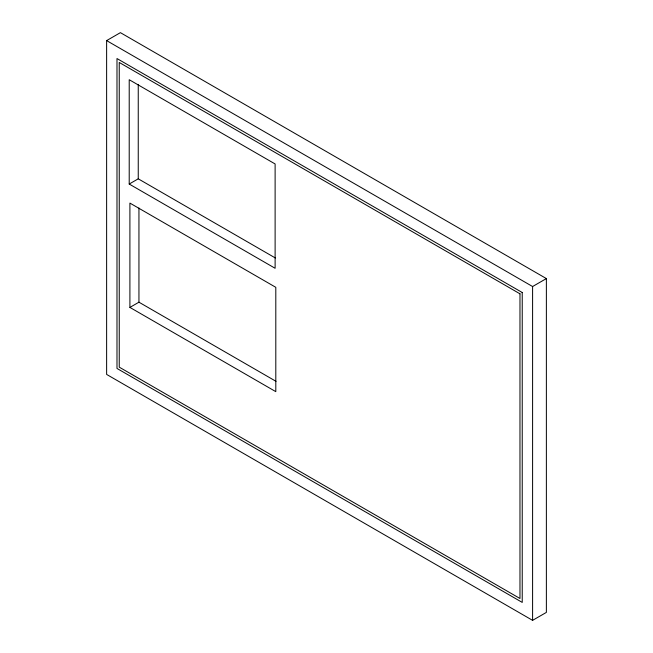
<?xml version="1.0" encoding="UTF-8"?>
<svg xmlns="http://www.w3.org/2000/svg" width="653" height="653" viewBox="0 0 653 653"><rect width="100%" height="100%" fill="white"/><g stroke="black" fill="none" stroke-linecap="round" stroke-linejoin="round"><path stroke-width="0.98" d="M106.627 40.6L120.405 32.65L546.373 278.578L546.373 612.4L532.595 620.35L106.627 374.422L106.627 40.6L532.595 286.528L546.373 278.578M129.212 184.04L275.117 268.277L275.117 163.96L129.212 79.723L129.212 184.04L138.248 178.824L275.362 257.984M129.906 307.408L275.803 391.645L275.803 287.328L129.906 203.091L129.906 307.408L138.942 302.192L276.048 381.352M532.595 286.528L532.595 620.35M138.942 208.005L138.942 302.192M138.248 84.637L138.248 178.824M522.237 292.511L116.985 58.541L116.985 368.439L522.237 602.409L522.237 292.511M519.976 293.817L119.246 62.459L119.246 367.141L519.976 598.499L519.976 293.817"/></g></svg>
